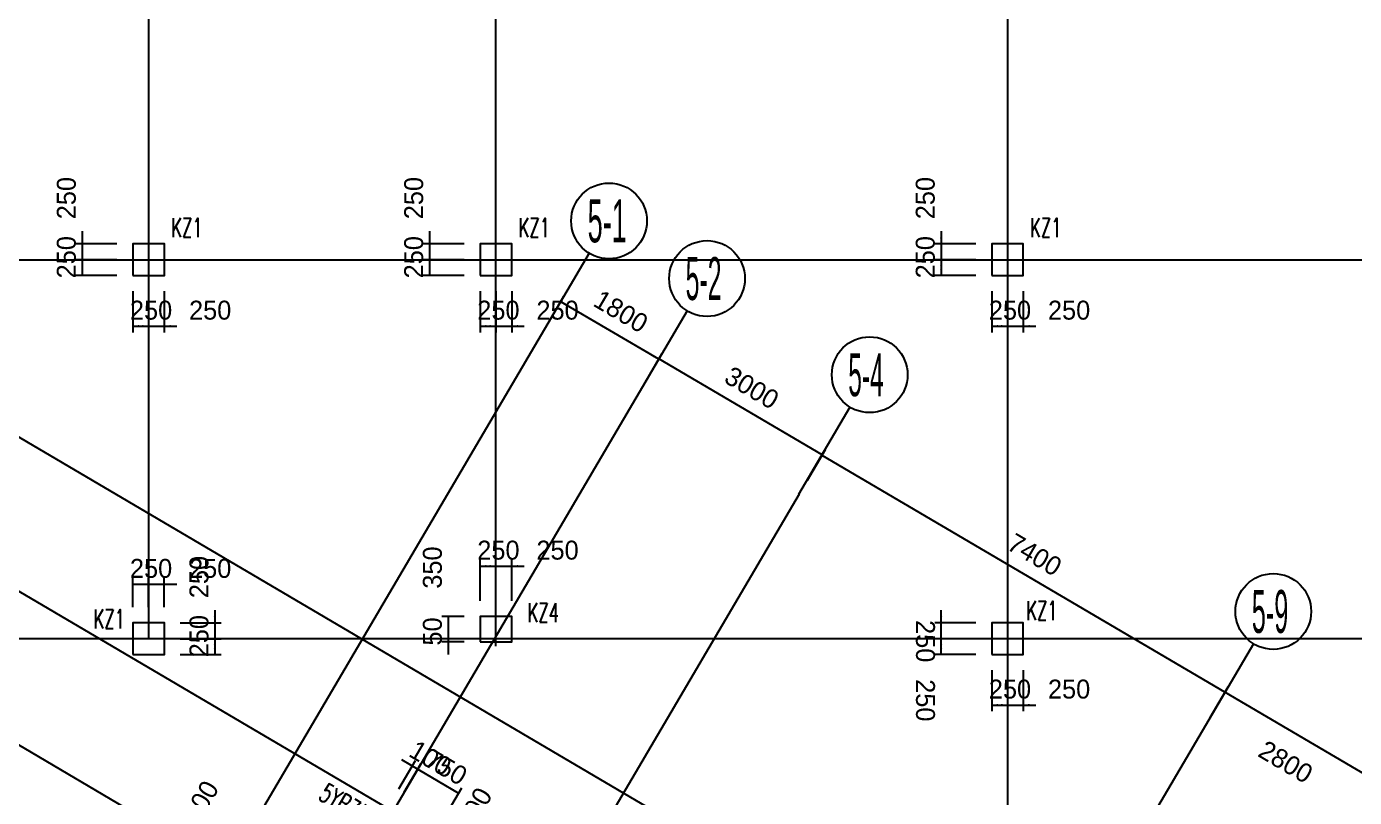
# Model space of a CAD drawing. Extents: x 19107 to 699106, y -67310 to 245688.
# Drawn here: x 492926 to 513952, y 188074 to 200280 of the extents above; entities that cross this region are included whole.
import ezdxf

# ---------------------------------------------------------------- set-up
doc = ezdxf.new("R2010")
doc.units = 0
doc.header["$LTSCALE"] = 100
doc.header["$MEASUREMENT"] = 0
for name, color, linetype in [('DIM', 3, 'Continuous'), ('DOTE', 253, 'Continuous'), ('L-AXIS', 3, 'Continuous'), ('小尺寸', 4, 'Continuous')]:
    doc.layers.add(name, color=color, linetype=linetype)
doc.layers.add('Select Column Frame Position', color=7, linetype='Continuous', lineweight=0)
doc.styles.get("Standard").update_dxf_attribs({"font": 'standard'})
doc.styles.add('汉字', font='汉字')
doc.dimstyles.get("Standard").update_dxf_attribs({"dimtxt": 300, "dimasz": 100, "dimexe": 100, "dimexo": 250, "dimgap": 100, "dimtad": 0, "dimtoh": 1, "dimdec": 0, "dimdsep": 46, "dimcen": 0.09, "dimclrt": 7, "dimadec": 0, "dimazin": 0, "dimtfac": 1, "dimtdec": 4, "dimtofl": 0, "dimtmove": 0, "dimatfit": 3, "dimfxl": 1, "dimtolj": 1, "dimtzin": 0, "dimarcsym": 0})

# ---------------------------------------------------------------- blocks, each defined once
blk = doc.blocks.new('*D2278')
at = {"layer": 'L-AXIS', "color": 0, "linetype": 'ByBlock', "lineweight": -2}
for p, q in [((505290, 193096), (505573, 193577)), ((511901, 189740), (505522, 193491)), ((511665, 189339), (511952, 189826))]:
    blk.add_line(p, q, dxfattribs=at)
for points in [[(505522, 193491), (505617, 193455), (505600, 193426)], [(511901, 189740), (511806, 189777), (511823, 189805)]]:
    blk.add_solid(points, dxfattribs=at)
at = {"layer": 'L-AXIS', "color": 7, "linetype": 'Continuous', "lineweight": -2, "insert": (508889, 191917), "char_height": 300, "width": 785, "attachment_point": 5, "rotation": 329.5454, "style": '汉字'}
blk.add_mtext('7400', dxfattribs=at)
blk = doc.blocks.new('*D2594')
at = {"layer": 'L-AXIS', "color": 0, "linetype": 'ByBlock', "lineweight": -2}
for p, q in [((501148, 195522), (501435, 196010)), ((502936, 195012), (501384, 195924)), ((502700, 194610), (502987, 195098))]:
    blk.add_line(p, q, dxfattribs=at)
for points in [[(501384, 195924), (501479, 195888), (501462, 195859)], [(502936, 195012), (502841, 195048), (502858, 195077)]]:
    blk.add_solid(points, dxfattribs=at)
at = {"layer": 'L-AXIS', "color": 7, "linetype": 'Continuous', "lineweight": -2, "insert": (502338, 195769), "char_height": 300, "width": 690, "attachment_point": 5, "rotation": 329.5454, "style": '汉字'}
blk.add_mtext('1800', dxfattribs=at)
blk = doc.blocks.new('_AXISO')
blk.add_circle((0, 0), 0.5)
blk = doc.blocks.new('*D957')
at = {"layer": 'L-AXIS', "color": 0, "linetype": 'ByBlock', "lineweight": -2}
for p, q in [((502704, 194617), (502991, 195104)), ((505526, 193498), (502940, 195018)), ((505290, 193096), (505577, 193584))]:
    blk.add_line(p, q, dxfattribs=at)
for points in [[(502940, 195018), (503034, 194982), (503018, 194953)], [(505526, 193498), (505431, 193534), (505448, 193563)]]:
    blk.add_solid(points, dxfattribs=at)
at = {"layer": 'L-AXIS', "color": 7, "linetype": 'Continuous', "lineweight": -2, "insert": (504410, 194560), "char_height": 300, "width": 780, "attachment_point": 5, "rotation": 329.5454, "style": '汉字'}
blk.add_mtext('3000', dxfattribs=at)
blk = doc.blocks.new('*D2314')
at = {"layer": 'L-AXIS', "color": 0, "linetype": 'ByBlock', "lineweight": -2}
for p, q in [((511665, 189339), (511952, 189826)), ((514315, 188321), (511901, 189740)), ((514079, 187920), (514365, 188407))]:
    blk.add_line(p, q, dxfattribs=at)
for points in [[(511901, 189740), (511996, 189704), (511979, 189675)], [(514315, 188321), (514220, 188357), (514237, 188386)]]:
    blk.add_solid(points, dxfattribs=at)
at = {"layer": 'L-AXIS', "color": 7, "linetype": 'Continuous', "lineweight": -2, "insert": (512864, 188637), "char_height": 300, "width": 780, "attachment_point": 5, "rotation": 329.5454, "style": '汉字'}
blk.add_mtext('2800', dxfattribs=at)
blk = doc.blocks.new('*D1730')
at = {"layer": '小尺寸', "color": 0, "linetype": 'ByBlock', "lineweight": -2}
for p, q in [((495454, 187114), (495707, 187545)), ((495864, 187220), (495520, 187423)), ((495814, 187134), (495469, 187337))]:
    blk.add_line(p, q, dxfattribs=at)
for points in [[(495606, 187372), (495642, 187467), (495671, 187450)], [(495555, 187286), (495519, 187191), (495490, 187208)]]:
    blk.add_solid(points, dxfattribs=at)
at = {"layer": '小尺寸', "color": 7, "linetype": 'Continuous', "lineweight": -2, "insert": (495689, 188008), "char_height": 300, "width": 476.67, "attachment_point": 5, "rotation": 59.5454, "style": '汉字'}
blk.add_mtext('100', dxfattribs=at)
blk = doc.blocks.new('*D2405')
at = {"layer": '小尺寸', "color": 0, "linetype": 'ByBlock', "lineweight": -2}
for p, q in [((499591, 187349), (499970, 187126)), ((499641, 187435), (500021, 187213)), ((499782, 187005), (500036, 187436))]:
    blk.add_line(p, q, dxfattribs=at)
for points in [[(499934, 187263), (499971, 187358), (500000, 187341)], [(499884, 187177), (499847, 187082), (499819, 187099)]]:
    blk.add_solid(points, dxfattribs=at)
at = {"layer": '小尺寸', "color": 7, "linetype": 'Continuous', "lineweight": -2, "insert": (500018, 187899), "char_height": 300, "width": 476.67, "attachment_point": 5, "rotation": 59.5454, "style": '汉字'}
blk.add_mtext('100', dxfattribs=at)
blk = doc.blocks.new('*D2804')
at = {"layer": '小尺寸', "color": 0, "linetype": 'ByBlock', "lineweight": -2}
for p, q in [((498820, 188209), (499085, 188660)), ((498862, 188675), (499293, 188422)), ((498906, 188158), (499172, 188609))]:
    blk.add_line(p, q, dxfattribs=at)
for points in [[(499035, 188574), (498940, 188610), (498957, 188639)], [(499121, 188523), (499215, 188487), (499199, 188458)]]:
    blk.add_solid(points, dxfattribs=at)
at = {"layer": '小尺寸', "color": 7, "linetype": 'Continuous', "lineweight": -2, "insert": (499322, 188695), "char_height": 300, "width": 476.67, "attachment_point": 5, "rotation": 329.5454, "style": '汉字'}
blk.add_mtext('100', dxfattribs=at)
blk = doc.blocks.new('*D3130')
at = {"layer": '小尺寸', "color": 0, "linetype": 'ByBlock', "lineweight": -2}
for p, q in [((498906, 188158), (499172, 188609)), ((499121, 188523), (499767, 188143)), ((499553, 187778), (499818, 188229))]:
    blk.add_line(p, q, dxfattribs=at)
for points in [[(499121, 188523), (499215, 188487), (499199, 188458)], [(499767, 188143), (499673, 188179), (499690, 188208)]]:
    blk.add_solid(points, dxfattribs=at)
at = {"layer": '小尺寸', "color": 7, "linetype": 'Continuous', "lineweight": -2, "insert": (499571, 188548), "char_height": 300, "width": 566.67, "attachment_point": 5, "rotation": 329.5454, "style": '汉字'}
blk.add_mtext('750', dxfattribs=at)
blk = doc.blocks.new('*D4312')
at = {"layer": 'DIM', "color": 0, "linetype": 'ByBlock', "lineweight": -2}
for p, q in [((500108, 191188), (500108, 191838)), ((500358, 191188), (500358, 191838)), ((500108, 191738), (500358, 191738))]:
    blk.add_line(p, q, dxfattribs=at)
for points in [[(500108, 191738), (500208, 191755), (500208, 191721)], [(500358, 191738), (500258, 191721), (500258, 191755)]]:
    blk.add_solid(points, dxfattribs=at)
at = {"layer": 'DIM', "color": 7, "linetype": 'Continuous', "lineweight": -2, "insert": (500398, 191988), "char_height": 300, "width": 566.67, "attachment_point": 5, "style": '汉字'}
blk.add_mtext('250', dxfattribs=at)
blk = doc.blocks.new('*D4679')
at = {"layer": 'DIM', "color": 0, "linetype": 'ByBlock', "lineweight": -2}
for p, q in [((500358, 191188), (500358, 191838)), ((500608, 191188), (500608, 191838)), ((500158, 191738), (500808, 191738))]:
    blk.add_line(p, q, dxfattribs=at)
for points in [[(500358, 191738), (500258, 191721), (500258, 191755)], [(500608, 191738), (500708, 191755), (500708, 191721)]]:
    blk.add_solid(points, dxfattribs=at)
at = {"layer": 'DIM', "color": 7, "linetype": 'Continuous', "lineweight": -2, "insert": (501334, 191988), "char_height": 300, "width": 566.67, "attachment_point": 5, "style": '汉字'}
blk.add_mtext('250', dxfattribs=at)
blk = doc.blocks.new('*D1711')
at = {"layer": 'DIM', "color": 0, "linetype": 'ByBlock', "lineweight": -2}
for p, q in [((508208, 190088), (508208, 189438)), ((508458, 190088), (508458, 189438)), ((508208, 189538), (508458, 189538))]:
    blk.add_line(p, q, dxfattribs=at)
for points in [[(508208, 189538), (508308, 189555), (508308, 189521)], [(508458, 189538), (508358, 189521), (508358, 189555)]]:
    blk.add_solid(points, dxfattribs=at)
at = {"layer": 'DIM', "color": 7, "linetype": 'Continuous', "lineweight": -2, "insert": (508498, 189788), "char_height": 300, "width": 566.67, "attachment_point": 5, "style": '汉字'}
blk.add_mtext('250', dxfattribs=at)
blk = doc.blocks.new('*D1745')
at = {"layer": 'DIM', "color": 0, "linetype": 'ByBlock', "lineweight": -2}
for p, q in [((508458, 190088), (508458, 189438)), ((508708, 190088), (508708, 189438)), ((508258, 189538), (508908, 189538))]:
    blk.add_line(p, q, dxfattribs=at)
for points in [[(508458, 189538), (508358, 189521), (508358, 189555)], [(508708, 189538), (508808, 189555), (508808, 189521)]]:
    blk.add_solid(points, dxfattribs=at)
at = {"layer": 'DIM', "color": 7, "linetype": 'Continuous', "lineweight": -2, "insert": (509434, 189788), "char_height": 300, "width": 566.67, "attachment_point": 5, "style": '汉字'}
blk.add_mtext('250', dxfattribs=at)
blk = doc.blocks.new('*D4724')
at = {"layer": 'DIM', "color": 0, "linetype": 'ByBlock', "lineweight": -2}
for p, q in [((507958, 190588), (507308, 190588)), ((507408, 190338), (507408, 190588)), ((507958, 190338), (507308, 190338))]:
    blk.add_line(p, q, dxfattribs=at)
for points in [[(507408, 190588), (507425, 190488), (507391, 190488)], [(507408, 190338), (507391, 190438), (507425, 190438)]]:
    blk.add_solid(points, dxfattribs=at)
at = {"layer": 'DIM', "color": 7, "linetype": 'Continuous', "lineweight": -2, "insert": (507158, 189612), "char_height": 300, "width": 566.67, "attachment_point": 5, "rotation": 270, "style": '汉字'}
blk.add_mtext('250', dxfattribs=at)
blk = doc.blocks.new('*D5080')
at = {"layer": 'DIM', "color": 0, "linetype": 'ByBlock', "lineweight": -2}
for p, q in [((507408, 190388), (507408, 191038)), ((507958, 190838), (507308, 190838)), ((507958, 190588), (507308, 190588))]:
    blk.add_line(p, q, dxfattribs=at)
for points in [[(507408, 190838), (507391, 190938), (507425, 190938)], [(507408, 190588), (507425, 190488), (507391, 190488)]]:
    blk.add_solid(points, dxfattribs=at)
at = {"layer": 'DIM', "color": 7, "linetype": 'Continuous', "lineweight": -2, "insert": (507158, 190548), "char_height": 300, "width": 566.67, "attachment_point": 5, "rotation": 270, "style": '汉字'}
blk.add_mtext('250', dxfattribs=at)
blk = doc.blocks.new('*D93')
at = {"layer": 'DIM', "color": 0, "linetype": 'ByBlock', "lineweight": -2}
for p, q in [((495908, 191038), (495908, 190388)), ((495358, 190838), (496008, 190838)), ((495358, 190588), (496008, 190588))]:
    blk.add_line(p, q, dxfattribs=at)
for points in [[(495908, 190838), (495891, 190938), (495925, 190938)], [(495908, 190588), (495925, 190488), (495891, 190488)]]:
    blk.add_solid(points, dxfattribs=at)
at = {"layer": 'DIM', "color": 7, "linetype": 'Continuous', "lineweight": -2, "insert": (495658, 191564), "char_height": 300, "width": 566.67, "attachment_point": 5, "rotation": 90, "style": '汉字'}
blk.add_mtext('250', dxfattribs=at)
blk = doc.blocks.new('*D461')
at = {"layer": 'DIM', "color": 0, "linetype": 'ByBlock', "lineweight": -2}
for p, q in [((495358, 190588), (496008, 190588)), ((495908, 190588), (495908, 190338)), ((495358, 190338), (496008, 190338))]:
    blk.add_line(p, q, dxfattribs=at)
for points in [[(495908, 190588), (495925, 190488), (495891, 190488)], [(495908, 190338), (495891, 190438), (495925, 190438)]]:
    blk.add_solid(points, dxfattribs=at)
at = {"layer": 'DIM', "color": 7, "linetype": 'Continuous', "lineweight": -2, "insert": (495658, 190628), "char_height": 300, "width": 566.67, "attachment_point": 5, "rotation": 90, "style": '汉字'}
blk.add_mtext('250', dxfattribs=at)
blk = doc.blocks.new('*D3421')
at = {"layer": 'DIM', "color": 0, "linetype": 'ByBlock', "lineweight": -2}
for p, q in [((494608, 191088), (494608, 191549)), ((494858, 191088), (494858, 191549)), ((494608, 191449), (494858, 191449))]:
    blk.add_line(p, q, dxfattribs=at)
for points in [[(494608, 191449), (494708, 191466), (494708, 191433)], [(494858, 191449), (494758, 191433), (494758, 191466)]]:
    blk.add_solid(points, dxfattribs=at)
at = {"layer": 'DIM', "color": 7, "linetype": 'Continuous', "lineweight": -2, "insert": (494898, 191699), "char_height": 300, "width": 566.67, "attachment_point": 5, "style": '汉字'}
blk.add_mtext('250', dxfattribs=at)
blk = doc.blocks.new('*D3776')
at = {"layer": 'DIM', "color": 0, "linetype": 'ByBlock', "lineweight": -2}
for p, q in [((494858, 191088), (494858, 191549)), ((495108, 191088), (495108, 191549)), ((494658, 191449), (495308, 191449))]:
    blk.add_line(p, q, dxfattribs=at)
for points in [[(494858, 191449), (494758, 191433), (494758, 191466)], [(495108, 191449), (495208, 191466), (495208, 191433)]]:
    blk.add_solid(points, dxfattribs=at)
at = {"layer": 'DIM', "color": 7, "linetype": 'Continuous', "lineweight": -2, "insert": (495834, 191699), "char_height": 300, "width": 566.67, "attachment_point": 5, "style": '汉字'}
blk.add_mtext('250', dxfattribs=at)
blk = doc.blocks.new('*D4104')
at = {"layer": 'DIM', "color": 0, "linetype": 'ByBlock', "lineweight": -2}
for p, q in [((493808, 197038), (493808, 196388)), ((494358, 196838), (493708, 196838)), ((494358, 196588), (493708, 196588))]:
    blk.add_line(p, q, dxfattribs=at)
for points in [[(493808, 196838), (493791, 196938), (493825, 196938)], [(493808, 196588), (493825, 196488), (493791, 196488)]]:
    blk.add_solid(points, dxfattribs=at)
at = {"layer": 'DIM', "color": 7, "linetype": 'Continuous', "lineweight": -2, "insert": (493558, 197564), "char_height": 300, "width": 566.67, "attachment_point": 5, "rotation": 90, "style": '汉字'}
blk.add_mtext('250', dxfattribs=at)
blk = doc.blocks.new('*D4473')
at = {"layer": 'DIM', "color": 0, "linetype": 'ByBlock', "lineweight": -2}
for p, q in [((494358, 196588), (493708, 196588)), ((493808, 196588), (493808, 196338)), ((494358, 196338), (493708, 196338))]:
    blk.add_line(p, q, dxfattribs=at)
for points in [[(493808, 196588), (493825, 196488), (493791, 196488)], [(493808, 196338), (493791, 196438), (493825, 196438)]]:
    blk.add_solid(points, dxfattribs=at)
at = {"layer": 'DIM', "color": 7, "linetype": 'Continuous', "lineweight": -2, "insert": (493558, 196628), "char_height": 300, "width": 566.67, "attachment_point": 5, "rotation": 90, "style": '汉字'}
blk.add_mtext('250', dxfattribs=at)
blk = doc.blocks.new('*D2150')
at = {"layer": 'DIM', "color": 0, "linetype": 'ByBlock', "lineweight": -2}
for p, q in [((494608, 196088), (494608, 195438)), ((494858, 196088), (494858, 195438)), ((494608, 195538), (494858, 195538))]:
    blk.add_line(p, q, dxfattribs=at)
for points in [[(494608, 195538), (494708, 195555), (494708, 195521)], [(494858, 195538), (494758, 195521), (494758, 195555)]]:
    blk.add_solid(points, dxfattribs=at)
at = {"layer": 'DIM', "color": 7, "linetype": 'Continuous', "lineweight": -2, "insert": (494898, 195788), "char_height": 300, "width": 566.67, "attachment_point": 5, "style": '汉字'}
blk.add_mtext('250', dxfattribs=at)
blk = doc.blocks.new('*D2490')
at = {"layer": 'DIM', "color": 0, "linetype": 'ByBlock', "lineweight": -2}
for p, q in [((494858, 196088), (494858, 195438)), ((495108, 196088), (495108, 195438)), ((494658, 195538), (495308, 195538))]:
    blk.add_line(p, q, dxfattribs=at)
for points in [[(494858, 195538), (494758, 195521), (494758, 195555)], [(495108, 195538), (495208, 195555), (495208, 195521)]]:
    blk.add_solid(points, dxfattribs=at)
at = {"layer": 'DIM', "color": 7, "linetype": 'Continuous', "lineweight": -2, "insert": (495834, 195788), "char_height": 300, "width": 566.67, "attachment_point": 5, "style": '汉字'}
blk.add_mtext('250', dxfattribs=at)
blk = doc.blocks.new('*D2811')
at = {"layer": 'DIM', "color": 0, "linetype": 'ByBlock', "lineweight": -2}
for p, q in [((499308, 197038), (499308, 196388)), ((499858, 196838), (499208, 196838)), ((499858, 196588), (499208, 196588))]:
    blk.add_line(p, q, dxfattribs=at)
for points in [[(499308, 196838), (499291, 196938), (499325, 196938)], [(499308, 196588), (499325, 196488), (499291, 196488)]]:
    blk.add_solid(points, dxfattribs=at)
at = {"layer": 'DIM', "color": 7, "linetype": 'Continuous', "lineweight": -2, "insert": (499058, 197564), "char_height": 300, "width": 566.67, "attachment_point": 5, "rotation": 90, "style": '汉字'}
blk.add_mtext('250', dxfattribs=at)
blk = doc.blocks.new('*D3177')
at = {"layer": 'DIM', "color": 0, "linetype": 'ByBlock', "lineweight": -2}
for p, q in [((499858, 196588), (499208, 196588)), ((499308, 196588), (499308, 196338)), ((499858, 196338), (499208, 196338))]:
    blk.add_line(p, q, dxfattribs=at)
for points in [[(499308, 196588), (499325, 196488), (499291, 196488)], [(499308, 196338), (499291, 196438), (499325, 196438)]]:
    blk.add_solid(points, dxfattribs=at)
at = {"layer": 'DIM', "color": 7, "linetype": 'Continuous', "lineweight": -2, "insert": (499058, 196628), "char_height": 300, "width": 566.67, "attachment_point": 5, "rotation": 90, "style": '汉字'}
blk.add_mtext('250', dxfattribs=at)
blk = doc.blocks.new('*D779')
at = {"layer": 'DIM', "color": 0, "linetype": 'ByBlock', "lineweight": -2}
for p, q in [((500108, 196088), (500108, 195438)), ((500358, 196088), (500358, 195438)), ((500108, 195538), (500358, 195538))]:
    blk.add_line(p, q, dxfattribs=at)
for points in [[(500108, 195538), (500208, 195555), (500208, 195521)], [(500358, 195538), (500258, 195521), (500258, 195555)]]:
    blk.add_solid(points, dxfattribs=at)
at = {"layer": 'DIM', "color": 7, "linetype": 'Continuous', "lineweight": -2, "insert": (500398, 195788), "char_height": 300, "width": 566.67, "attachment_point": 5, "style": '汉字'}
blk.add_mtext('250', dxfattribs=at)
blk = doc.blocks.new('*D1146')
at = {"layer": 'DIM', "color": 0, "linetype": 'ByBlock', "lineweight": -2}
for p, q in [((500358, 196088), (500358, 195438)), ((500608, 196088), (500608, 195438)), ((500158, 195538), (500808, 195538))]:
    blk.add_line(p, q, dxfattribs=at)
for points in [[(500358, 195538), (500258, 195521), (500258, 195555)], [(500608, 195538), (500708, 195555), (500708, 195521)]]:
    blk.add_solid(points, dxfattribs=at)
at = {"layer": 'DIM', "color": 7, "linetype": 'Continuous', "lineweight": -2, "insert": (501334, 195788), "char_height": 300, "width": 566.67, "attachment_point": 5, "style": '汉字'}
blk.add_mtext('250', dxfattribs=at)
blk = doc.blocks.new('*D1472')
at = {"layer": 'DIM', "color": 0, "linetype": 'ByBlock', "lineweight": -2}
for p, q in [((507408, 197038), (507408, 196388)), ((507958, 196838), (507308, 196838)), ((507958, 196588), (507308, 196588))]:
    blk.add_line(p, q, dxfattribs=at)
for points in [[(507408, 196838), (507391, 196938), (507425, 196938)], [(507408, 196588), (507425, 196488), (507391, 196488)]]:
    blk.add_solid(points, dxfattribs=at)
at = {"layer": 'DIM', "color": 7, "linetype": 'Continuous', "lineweight": -2, "insert": (507158, 197564), "char_height": 300, "width": 566.67, "attachment_point": 5, "rotation": 90, "style": '汉字'}
blk.add_mtext('250', dxfattribs=at)
blk = doc.blocks.new('*D1497')
at = {"layer": 'DIM', "color": 0, "linetype": 'ByBlock', "lineweight": -2}
for p, q in [((507958, 196588), (507308, 196588)), ((507408, 196588), (507408, 196338)), ((507958, 196338), (507308, 196338))]:
    blk.add_line(p, q, dxfattribs=at)
for points in [[(507408, 196588), (507425, 196488), (507391, 196488)], [(507408, 196338), (507391, 196438), (507425, 196438)]]:
    blk.add_solid(points, dxfattribs=at)
at = {"layer": 'DIM', "color": 7, "linetype": 'Continuous', "lineweight": -2, "insert": (507158, 196628), "char_height": 300, "width": 566.67, "attachment_point": 5, "rotation": 90, "style": '汉字'}
blk.add_mtext('250', dxfattribs=at)
blk = doc.blocks.new('*D4471')
at = {"layer": 'DIM', "color": 0, "linetype": 'ByBlock', "lineweight": -2}
for p, q in [((508208, 196088), (508208, 195438)), ((508458, 196088), (508458, 195438)), ((508208, 195538), (508458, 195538))]:
    blk.add_line(p, q, dxfattribs=at)
for points in [[(508208, 195538), (508308, 195555), (508308, 195521)], [(508458, 195538), (508358, 195521), (508358, 195555)]]:
    blk.add_solid(points, dxfattribs=at)
at = {"layer": 'DIM', "color": 7, "linetype": 'Continuous', "lineweight": -2, "insert": (508498, 195788), "char_height": 300, "width": 566.67, "attachment_point": 5, "style": '汉字'}
blk.add_mtext('250', dxfattribs=at)
blk = doc.blocks.new('*D1641')
at = {"layer": 'DIM', "color": 0, "linetype": 'ByBlock', "lineweight": -2}
for p, q in [((508458, 196088), (508458, 195438)), ((508708, 196088), (508708, 195438)), ((508258, 195538), (508908, 195538))]:
    blk.add_line(p, q, dxfattribs=at)
for points in [[(508458, 195538), (508358, 195521), (508358, 195555)], [(508708, 195538), (508808, 195555), (508808, 195521)]]:
    blk.add_solid(points, dxfattribs=at)
at = {"layer": 'DIM', "color": 7, "linetype": 'Continuous', "lineweight": -2, "insert": (509434, 195788), "char_height": 300, "width": 566.67, "attachment_point": 5, "style": '汉字'}
blk.add_mtext('250', dxfattribs=at)
blk = doc.blocks.new('*D4771')
at = {"layer": 'DIM', "color": 0, "linetype": 'ByBlock', "lineweight": -2}
for p, q in [((499858, 190938), (499504, 190938)), ((499604, 190938), (499604, 190588)), ((499858, 190588), (499504, 190588))]:
    blk.add_line(p, q, dxfattribs=at)
for points in [[(499604, 190938), (499620, 190838), (499587, 190838)], [(499604, 190588), (499587, 190688), (499620, 190688)]]:
    blk.add_solid(points, dxfattribs=at)
at = {"layer": 'DIM', "color": 7, "linetype": 'Continuous', "lineweight": -2, "insert": (499354, 191714), "char_height": 300, "width": 566.67, "attachment_point": 5, "rotation": 90, "style": '汉字'}
blk.add_mtext('350', dxfattribs=at)
blk = doc.blocks.new('*D5096')
at = {"layer": 'DIM', "color": 0, "linetype": 'ByBlock', "lineweight": -2}
for p, q in [((499604, 190788), (499604, 190338)), ((499858, 190588), (499504, 190588)), ((499858, 190538), (499504, 190538))]:
    blk.add_line(p, q, dxfattribs=at)
for points in [[(499604, 190588), (499587, 190688), (499620, 190688)], [(499604, 190538), (499620, 190438), (499587, 190438)]]:
    blk.add_solid(points, dxfattribs=at)
at = {"layer": 'DIM', "color": 7, "linetype": 'Continuous', "lineweight": -2, "insert": (499354, 190702), "char_height": 300, "width": 353.33, "attachment_point": 5, "rotation": 90, "style": '汉字'}
blk.add_mtext('50', dxfattribs=at)

msp = doc.modelspace()

# ---------------------------------------------------------------- linework, layer by layer
at = {"layer": 'DOTE'}
for p, q in [((508458.1, 215687.9), (508458.1, 185087.9)), ((494858.1, 213087.9), (494858.1, 190587.9)), ((500358.1, 190467.3), (500358.1, 211806.5)), ((489379.5, 196587.9), (534043.3, 196587.9)), ((501021.6, 195306.9), (487657.8, 172578.6)), ((490960.9, 194859.3), (536912.8, 167840.5)), ((502573.2, 194394.6), (496903.9, 184752.6)), ((489896.5, 193049), (523813.7, 173106.4)), ((505159.3, 192874), (499490, 183232)), ((488832.1, 191238.8), (497664.2, 186045.6)), ((534043.3, 190587.9), (489620.4, 190587.9)), ((511538.3, 189123.2), (505108.8, 178188.2))]:
    msp.add_line(p, q, dxfattribs=at)
at = {"layer": 'L-AXIS'}
for p, q in [((501835.6, 196691.3), (501021.6, 195306.9)), ((503387.2, 195779), (502573.2, 194394.6)), ((505962.9, 194255.7), (505148.9, 192871.3)), ((512352.4, 190507.7), (511538.3, 189123.2))]:
    msp.add_line(p, q, dxfattribs=at)
at = {"layer": 'Select Column Frame Position', "color": 7, "linetype": 'Continuous', "lineweight": -3}
for points in [[(494608.1, 196337.9), (495108.1, 196337.9), (495108.1, 196837.9), (494608.1, 196837.9), (494608.1, 196337.9)], [(500108.1, 196337.9), (500608.1, 196337.9), (500608.1, 196837.9), (500108.1, 196837.9), (500108.1, 196337.9)], [(508208.1, 196337.9), (508708.1, 196337.9), (508708.1, 196837.9), (508208.1, 196837.9), (508208.1, 196337.9)], [(500108.1, 190537.9), (500608.1, 190537.9), (500608.1, 190937.9), (500108.1, 190937.9), (500108.1, 190537.9)], [(494608.1, 190337.9), (495108.1, 190337.9), (495108.1, 190837.9), (494608.1, 190837.9), (494608.1, 190337.9)], [(508208.1, 190337.9), (508708.1, 190337.9), (508708.1, 190837.9), (508208.1, 190837.9), (508208.1, 190337.9)]]:
    msp.add_lwpolyline(points, dxfattribs=at)

# ---------------------------------------------------------------- block references
at = {"layer": 'L-AXIS'}
ref = msp.add_blockref('_AXISO', (502149.7, 197202.7), dxfattribs=dict(at, xscale=1199.999999999997, yscale=1200, rotation=359.999645787379))
ref.add_attrib('A', '5-1', (501810.3, 196863.3), dxfattribs={"height": 678.82, "style": '汉字', "width": 0.472727})
ref = msp.add_blockref('_AXISO', (503701.3, 196290.3), dxfattribs=dict(at, xscale=1199.999999999997, yscale=1200, rotation=359.999645787379))
ref.add_attrib('A', '5-2', (503361.9, 195950.9), dxfattribs={"height": 678.82, "style": '汉字', "width": 0.433333})
ref = msp.add_blockref('_AXISO', (506277, 194767.1), dxfattribs=dict(at, xscale=1199.999999999997, yscale=1200, rotation=359.999645787379))
ref.add_attrib('A', '5-4', (505937.6, 194427.7), dxfattribs={"height": 678.82, "style": '汉字', "width": 0.42623})
ref = msp.add_blockref('_AXISO', (512666.5, 191019), dxfattribs=dict(at, xscale=1199.999999999997, yscale=1200, rotation=359.999645787379))
ref.add_attrib('A', '5-9', (512327, 190679.6), dxfattribs={"height": 678.82, "style": '汉字', "width": 0.440678})

# ---------------------------------------------------------------- texts
at = {"color": 200, "linetype": 'Continuous', "lineweight": -3, "width": 0.7}
for s, p in [('KZ1', (495214.1, 196944)), ('KZ1', (500714.1, 196944)), ('KZ1', (508814.1, 196944)), ('KZ4', (500856.9, 190847.8)), ('KZ1', (508751.8, 190881.9)), ('KZ1', (493984.4, 190748.4))]:
    msp.add_text(s, height=300, dxfattribs=at).set_placement(p)
msp.add_text('5YBZ3', height=300, rotation=329.54537, dxfattribs=at).set_placement((497532.1, 188052.2))

# ---------------------------------------------------------------- dimensions: what is measured, and where the dimension line sits
at = {"layer": 'DIM', "color": 200}
for p1, p2, distance, picture, middle in [((494608.1, 196837.9), (494608.1, 196587.9), -800, '*D4104', (493558.1, 197056)), ((500108.1, 196837.9), (500108.1, 196587.9), -800, '*D2811', (499058.1, 197056)), ((508208.1, 196837.9), (508208.1, 196587.9), -800, '*D1472', (507158.1, 197056)), ((494608.1, 196587.9), (494608.1, 196337.9), -800, '*D4473', (493558.1, 196119.9)), ((500108.1, 196587.9), (500108.1, 196337.9), -800, '*D3177', (499058.1, 196119.9)), ((508208.1, 196587.9), (508208.1, 196337.9), -800, '*D1497', (507158.1, 196119.9)), ((494608.1, 196337.9), (494858.1, 196337.9), -800, '*D2150', (494390, 195787.9)), ((494858.1, 196337.9), (495108.1, 196337.9), -800, '*D2490', (495326.1, 195787.9)), ((500108.1, 196337.9), (500358.1, 196337.9), -800, '*D779', (499890, 195787.9)), ((500358.1, 196337.9), (500608.1, 196337.9), -800, '*D1146', (500826.1, 195787.9)), ((508208.1, 196337.9), (508458.1, 196337.9), -800, '*D4471', (507990, 195787.9)), ((508458.1, 196337.9), (508708.1, 196337.9), -800, '*D1641', (508926.1, 195787.9)), ((500108.1, 190937.9), (500358.1, 190937.9), 800, '*D4312', (499890, 191987.9)), ((500358.1, 190937.9), (500608.1, 190937.9), 800, '*D4679', (500826.1, 191987.9)), ((494608.1, 190837.9), (494858.1, 190837.9), 611.5, '*D3421', (494390, 191699.5)), ((494858.1, 190837.9), (495108.1, 190837.9), 611.5, '*D3776', (495326.1, 191699.5)), ((495108.1, 190837.9), (495108.1, 190587.9), 800, '*D93', (495658.1, 191056)), ((495108.1, 190587.9), (495108.1, 190337.9), 800, '*D461', (495658.1, 190119.9)), ((508208.1, 190587.9), (508208.1, 190837.9), 800, '*D5080', (507158.1, 191056)), ((508208.1, 190337.9), (508208.1, 190587.9), 800, '*D4724', (507158.1, 190119.9)), ((508208.1, 190337.9), (508458.1, 190337.9), -800, '*D1711', (507990, 189787.9)), ((508458.1, 190337.9), (508708.1, 190337.9), -800, '*D1745', (508926.1, 189787.9))]:
    dim = msp.add_aligned_dim(p1=p1, p2=p2, distance=distance, dimstyle='Standard', dxfattribs=at)
    dim.commit()
    dim.dimension.update_dxf_attribs({"geometry": picture, "text_midpoint": middle})
for base, p1, p2, picture, middle in [((499603.8, 190587.9), (500108.1, 190937.9), (500108.1, 190587.9), '*D4771', (499353.8, 191156)), ((499603.8, 190537.9), (500108.1, 190587.9), (500108.1, 190537.9), '*D5096', (499353.8, 190400.6))]:
    dim = msp.add_linear_dim(base=base, p1=p1, p2=p2, angle=90, dimstyle='Standard', dxfattribs=at)
    dim.commit()
    dim.dimension.update_dxf_attribs({"geometry": picture, "text_midpoint": middle})
at = {"layer": 'L-AXIS'}
for base, p1, p2, picture, middle in [((501384.3, 195923.9), (502573.2, 194394.6), (501021.6, 195306.9), '*D2594', (502337.6, 195769.4)), ((502939.8, 195018.1), (505163.2, 192880.5), (502577.1, 194401.1), '*D957', (504410.3, 194559.5)), ((505522.1, 193491), (511538.3, 189123.2), (505163.2, 192880.5), '*D2278', (508889, 191917.3)), ((511901.1, 189740.2), (513952, 187704.1), (511538.3, 189123.2), '*D2314', (512863.9, 188636.8))]:
    dim = msp.add_linear_dim(base=base, p1=p1, p2=p2, angle=149.54537, dimstyle='Standard', dxfattribs=at)
    dim.commit()
    dim.dimension.update_dxf_attribs({"geometry": picture, "text_midpoint": middle})
at = {"layer": '小尺寸'}
for base, p1, p2, picture, middle in [((499120.9, 188523), (498693.3, 187993), (498779.5, 187942.4), '*D2804', (498987.3, 188891.5)), ((499767.4, 188142.8), (498779.5, 187942.4), (499426, 187562.2), '*D3130', (499570.8, 188548.4))]:
    dim = msp.add_linear_dim(base=base, p1=p1, p2=p2, angle=329.54537, dimstyle='Standard', dxfattribs=at)
    dim.commit()
    dim.dimension.update_dxf_attribs({"geometry": picture, "text_midpoint": middle})
for p1, p2, distance, picture, middle in [((496029.2, 187007.4), (496079.8, 187093.6), 550, '*D1730', (495492.6, 187673.1)), ((499375.3, 187476), (499426, 187562.2), -589.9, '*D2405', (499821.3, 187564))]:
    dim = msp.add_aligned_dim(p1=p1, p2=p2, distance=distance, dimstyle='Standard', dxfattribs=at)
    dim.commit()
    dim.dimension.update_dxf_attribs({"geometry": picture, "text_midpoint": middle})

doc.saveas('drawing.dxf')
